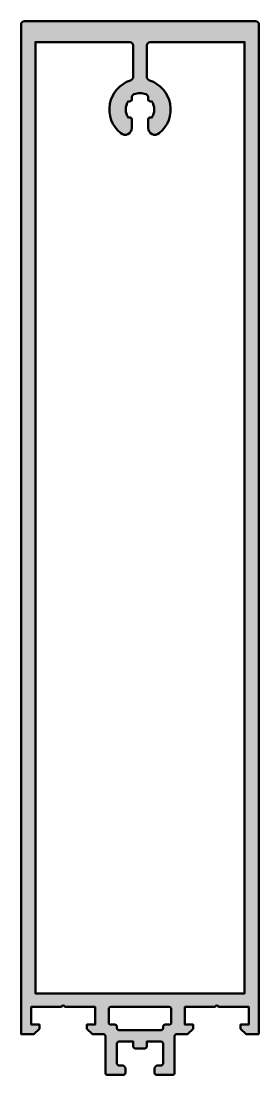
# Model space of a CAD drawing. Extents: x -18 to 18, y -6 to 149.
import ezdxf

# ---------------------------------------------------------------- set-up
doc = ezdxf.new("R2010")
doc.units = 0
doc.layers.add('0S-Alu contour', color=7, linetype='Continuous', lineweight=50)
doc.layers.add('0S-Alu hatch', color=252, linetype='Continuous', lineweight=25)

# ---------------------------------------------------------------- blocks, each defined once
blk = doc.blocks.new('434220__2B2957D5_505C_492D_BA0B_61D69E441BB4_')
at = {"layer": '0S-Alu hatch'}
h = blk.add_hatch(color=256, dxfattribs=at)
edge = h.paths.add_edge_path()
edge.add_line((17.5, 0), (15.6, 0))
edge.add_line((15.6, 0), (14.8, 0.8000000000000113))
edge.add_line((14.8, 0.8000000000000113), (14.8, 1.400000000000005))
edge.add_line((14.8, 1.400000000000005), (16, 1.400000000000005))
edge.add_line((16, 1.400000000000005), (16, 4))
edge.add_line((16, 4), (11.55, 4))
edge.add_arc((11.3, 3.943749999999994), 0.2562499999999995, 12.6803834918211, 167.3196165081789)
edge.add_line((11.05, 4), (6.599999999999997, 4))
edge.add_line((6.599999999999997, 4), (6.599999999999997, 1.400000000000005))
edge.add_line((6.599999999999997, 1.400000000000005), (7.799999999999997, 1.400000000000005))
edge.add_line((7.799999999999997, 1.400000000000005), (7.799999999999997, 0.8000000000000113))
edge.add_line((7.799999999999997, 0.8000000000000113), (6.999999999999996, 0))
edge.add_line((6.999999999999996, 0), (5.399999999999996, 0))
edge.add_arc((5.400000000000002, -0.3000000000000114), 0.3000000000000114, 90.00000000000102, 180)
edge.add_line((5.09999999999999, -0.3000000000000114), (5.099999999999999, -5.699999999999988))
edge.add_ellipse((4.799999999999998, -5.699999999999999), major_axis=(-0.3000000000000007, 0), ratio=1, start_angle=89.99999999999898, end_angle=180, ccw=False)
edge.add_line((4.799999999999993, -6), (2.449999999999999, -6))
edge.add_ellipse((2.450000000000005, -5.699999999999989), major_axis=(-0.3000000000000104, 0), ratio=1, start_angle=0, end_angle=89.9999999999988, ccw=False)
edge.add_line((2.149999999999995, -5.699999999999988), (2.149999999999998, -5.099999999999994))
edge.add_ellipse((2.649999999999997, -5.099999999999993), major_axis=(-0.4999999999999992, 0), ratio=1, start_angle=269.9999999999999, end_angle=360, ccw=False)
edge.add_line((2.649999999999998, -4.599999999999994), (3.100000000000001, -4.599999999999994))
edge.add_arc((3.100000000000008, -4.299999999999982), 0.3000000000000114, 269.9999999999986, 360)
edge.add_line((3.400000000000019, -4.299999999999982), (3.4, -1.400000000000005))
edge.add_arc((3.099999999999994, -1.400000000000005), 0.300000000000006, 0, 90)
edge.add_line((3.099999999999994, -1.099999999999999), (1, -1.099999999999994))
edge.add_line((1, -1.099999999999994), (1, -1.800000000000011))
edge.add_ellipse((0.7000000000000043, -1.79999999999997), major_axis=(-0.2999999999999957, 0), ratio=1, start_angle=90.00000000000108, end_angle=180, ccw=False)
edge.add_line((0.70000000000001, -2.099999999999965), (-0.6999999999999993, -2.099999999999994))
edge.add_ellipse((-0.7000000000000102, -1.799999999999983), major_axis=(-0.3000000000000109, 0), ratio=1, start_angle=0, end_angle=90.0000000000021, ccw=False)
edge.add_line((-1.000000000000021, -1.799999999999982), (-1, -1.099999999999994))
edge.add_line((-1, -1.099999999999994), (-3.100000000000001, -1.099999999999994))
edge.add_arc((-3.099999999999994, -1.400000000000005), 0.3000000000000114, 90.00000000000136, 180)
edge.add_line((-3.400000000000005, -1.400000000000005), (-3.399999999999998, -4.300000000000011))
edge.add_arc((-3.100000000000008, -4.299999999999982), 0.29999999999999, 180, 270)
edge.add_line((-3.100000000000008, -4.599999999999972), (-2.649999999999998, -4.599999999999994))
edge.add_ellipse((-2.649999999999997, -5.099999999999993), major_axis=(-0.4999999999999992, 0), ratio=1, start_angle=180, end_angle=270.0000000000001, ccw=False)
edge.add_line((-2.149999999999998, -5.099999999999994), (-2.149999999999998, -5.699999999999988))
edge.add_ellipse((-2.449999999999997, -5.700000000000001), major_axis=(-0.2999999999999989, 0), ratio=1, start_angle=89.99999999999898, end_angle=180, ccw=False)
edge.add_line((-2.450000000000002, -6), (-4.8, -6))
edge.add_ellipse((-4.799999999999997, -5.699999999999988), major_axis=(-0.3000000000000114, 0), ratio=1, start_angle=0, end_angle=89.99999999999937, ccw=False)
edge.add_line((-5.100000000000008, -5.699999999999988), (-5.099999999999997, -0.3000000000000114))
edge.add_arc((-5.400000000000005, -0.3000000000000114), 0.3000000000000078, 0, 90)
edge.add_line((-5.400000000000005, -3.6e-15), (-6.999999999999996, 0))
edge.add_line((-6.999999999999996, 0), (-7.799999999999997, 0.8000000000000113))
edge.add_line((-7.799999999999997, 0.8000000000000113), (-7.799999999999997, 1.400000000000005))
edge.add_line((-7.799999999999997, 1.400000000000005), (-6.599999999999997, 1.400000000000005))
edge.add_line((-6.599999999999997, 1.400000000000005), (-6.599999999999997, 4))
edge.add_line((-6.599999999999997, 4), (-11.05, 4))
edge.add_arc((-11.29999999999999, 3.943749999999994), 0.2562499999999978, 12.68038349182122, 167.3196165081787)
edge.add_line((-11.54999999999999, 4), (-16, 4))
edge.add_line((-16, 4), (-16, 1.400000000000005))
edge.add_line((-16, 1.400000000000005), (-14.79999999999999, 1.400000000000005))
edge.add_line((-14.79999999999999, 1.400000000000005), (-14.79999999999999, 0.8000000000000113))
edge.add_line((-14.79999999999999, 0.8000000000000113), (-15.6, 0))
edge.add_line((-15.6, 0), (-17.5, 0))
edge.add_line((-17.5, 0), (-17.5, 148.5))
edge.add_ellipse((-17, 148.5), major_axis=(-0.4999999999999965, 0), ratio=1, start_angle=269.9999999999996, end_angle=360, ccw=False)
edge.add_line((-17, 149), (17, 149))
edge.add_ellipse((17, 148.5), major_axis=(-0.5, 0), ratio=1, start_angle=180, end_angle=270.0000000000004, ccw=False)
edge.add_line((17.5, 148.5), (17.5, 0))
edge = h.paths.add_edge_path()
edge.add_ellipse((-7.1e-15, 136), major_axis=(-4.500000000020579, 0), ratio=1, start_angle=-71.71611005959238, end_angle=51.055196405904326, ccw=False)
edge.add_arc((-1.600000000007337, 140.8425200051435), 0.6000000000027566, 288.2838899404072, 360)
edge.add_line((-1.000000000004583, 140.8425200051435), (-1.000000000004583, 145.400000000043))
edge.add_arc((-1.500000000006863, 145.400000000043), 0.500000000002281, 0, 90.00000000000081)
edge.add_line((-1.50000000000687, 145.9000000000453), (-15.39999999999998, 145.9))
edge.add_line((-15.39999999999998, 145.9), (-15.4, 6))
edge.add_line((-15.4, 6), (15.40000000000001, 6))
edge.add_line((15.40000000000001, 6), (15.39999999999998, 145.9))
edge.add_line((15.39999999999998, 145.9), (1.50000000000686, 145.9000000000453))
edge.add_arc((1.50000000000686, 145.400000000043), 0.5000000000022738, 90, 180)
edge.add_line((1.000000000004583, 145.400000000043), (1.000000000004583, 140.8425200051435))
edge.add_arc((1.600000000007334, 140.8425200051435), 0.6000000000027513, 180, 251.7161100595942)
edge.add_ellipse((1.07e-14, 136), major_axis=(-4.500000000020591, 0), ratio=1, start_angle=128.9448035940955, end_angle=251.71611005959238, ccw=False)
edge.add_ellipse((2.200000000010076, 133.2778684822243), major_axis=(-1.000000000004577, 0), ratio=1, start_angle=0, end_angle=128.9448035940951, ccw=False)
edge.add_line((1.200000000005495, 133.2778684822243), (1.2000000000055, 134.5303061543233))
edge.add_ellipse((1.500000000006911, 134.5303061543233), major_axis=(-0.300000000001411, 0), ratio=1, start_angle=229.6807351609697, end_angle=360, ccw=False)
edge.add_arc((1.07e-14, 136), 2.100000000009604, 323.7767789191129, 396.2232210808883)
edge.add_ellipse((1.500000000006862, 137.4696938456766), major_axis=(-0.3000000000013773, 0), ratio=1, start_angle=0, end_angle=130.3192648390391, ccw=False)
edge.add_line((1.200000000005488, 137.4696938456766), (1.200000000005491, 137.7663521732737))
edge.add_arc((0.7000000000032003, 137.7663521732737), 0.5000000000022915, 0, 68.38172757784126)
edge.add_arc((0, 136), 2.400000000010983, 68.38172757784174, 111.6182724221582)
edge.add_arc((-0.7000000000032003, 137.7663521732737), 0.5000000000022949, 111.6182724221584, 180)
edge.add_line((-1.200000000005495, 137.7663521732737), (-1.20000000000549, 137.4696938456766))
edge.add_ellipse((-1.500000000006867, 137.4696938456766), major_axis=(-0.3000000000013773, 0), ratio=1, start_angle=49.680735160962, end_angle=180, ccw=False)
edge.add_arc((7.1e-15, 136), 2.100000000009619, 143.7767789191113, 216.223221080888)
edge.add_ellipse((-1.500000000006863, 134.5303061543233), major_axis=(-0.3000000000013792, 0), ratio=1, start_angle=180, end_angle=310.3192648390393, ccw=False)
edge.add_line((-1.200000000005488, 134.5303061543233), (-1.200000000005489, 133.2778684822243))
edge.add_ellipse((-2.200000000010071, 133.2778684822243), major_axis=(-1.000000000004581, 0), ratio=1, start_angle=51.0551964059041, end_angle=180, ccw=False)
edge = h.paths.add_edge_path()
edge.add_line((3.699999999999999, 1.400000000000005), (4.299999999999991, 1.400000000000005))
edge.add_arc((4.3, 1.700000000000017), 0.3000000000000114, 269.9999999999983, 360)
edge.add_line((4.59999999999999, 1.699999999999988), (4.599999999999996, 3.699999999999988))
edge.add_arc((4.29999999999999, 3.699999999999988), 0.300000000000006, 0, 89.99999999999864)
edge.add_line((4.299999999999997, 4), (-4.29999999999999, 4))
edge.add_arc((-4.29999999999999, 3.699999999999988), 0.3000000000000114, 90, 180)
edge.add_line((-4.599999999999997, 3.699999999999988), (-4.599999999999997, 1.700000000000017))
edge.add_arc((-4.300000000000004, 1.700000000000017), 0.2999999999999936, 180, 270.0000000000013)
edge.add_line((-4.299999999999997, 1.400000000000005), (-3.700000000000002, 1.400000000000005))
edge.add_ellipse((-3.700000000000002, 1.099999999999994), major_axis=(-0.3000000000000114, 0), ratio=1, start_angle=180, end_angle=270, ccw=False)
edge.add_line((-3.399999999999998, 1.099999999999994), (-3.399999999999998, 0.9000000000000056))
edge.add_arc((-3.099999999999994, 0.9000000000000056), 0.3000000000000043, 180, 269.9999999999986)
edge.add_line((-3.100000000000001, 0.5999999999999944), (3.099999999999994, 0.5999999999999944))
edge.add_arc((3.099999999999994, 0.9000000000000056), 0.3000000000000114, 270, 360)
edge.add_line((3.4, 0.9000000000000056), (3.399999999999993, 1.099999999999994))
edge.add_ellipse((3.700000000000004, 1.099999999999994), major_axis=(-0.3000000000000114, 0), ratio=1, start_angle=270.000000000001, end_angle=360, ccw=False)
at = {"layer": '0S-Alu contour', "color": 7}
for points in [[(-17, 149), (17, 149)], [(-11.54999999999999, 4), (-16, 4), (-16, 1.400000000000005), (-14.79999999999999, 1.400000000000005), (-14.79999999999999, 0.8000000000000113), (-15.6, 0), (-17.5, 0), (-17.5, 148.5)], [(17.5, 148.5), (17.5, 0)], [(-1.50000000000687, 145.9000000000453), (-15.39999999999998, 145.9), (-15.4, 6), (15.40000000000001, 6), (15.39999999999998, 145.9), (1.50000000000686, 145.9000000000453)], [(-1.000000000004583, 140.8425200051435), (-1.000000000004583, 145.400000000043)], [(1.000000000004583, 145.400000000043), (1.000000000004583, 140.8425200051435)], [(-1.200000000005495, 137.7663521732737), (-1.20000000000549, 137.4696938456766)], [(1.200000000005488, 137.4696938456766), (1.200000000005491, 137.7663521732737)], [(-1.200000000005488, 134.5303061543233), (-1.200000000005489, 133.2778684822243)], [(1.200000000005495, 133.2778684822243), (1.2000000000055, 134.5303061543233)], [(-5.400000000000005, -3.6e-15), (-6.999999999999996, 0), (-7.799999999999997, 0.8000000000000113), (-7.799999999999997, 1.400000000000005), (-6.599999999999997, 1.400000000000005), (-6.599999999999997, 4), (-11.05, 4)], [(-4.599999999999997, 3.699999999999988), (-4.599999999999997, 1.700000000000017)], [(4.299999999999997, 4), (-4.29999999999999, 4)], [(4.59999999999999, 1.699999999999988), (4.599999999999996, 3.699999999999988)], [(11.05, 4), (6.599999999999997, 4), (6.599999999999997, 1.400000000000005), (7.799999999999997, 1.400000000000005), (7.799999999999997, 0.8000000000000113), (6.999999999999996, 0), (5.399999999999996, 0)], [(17.5, 0), (15.6, 0), (14.8, 0.8000000000000113), (14.8, 1.400000000000005), (16, 1.400000000000005), (16, 4), (11.55, 4)], [(-4.299999999999997, 1.400000000000005), (-3.700000000000002, 1.400000000000005)], [(-3.399999999999998, 1.099999999999994), (-3.399999999999998, 0.9000000000000056)], [(-3.100000000000001, 0.5999999999999944), (3.099999999999994, 0.5999999999999944)], [(3.4, 0.9000000000000056), (3.399999999999993, 1.099999999999994)], [(3.699999999999999, 1.400000000000005), (4.299999999999991, 1.400000000000005)], [(-5.100000000000008, -5.699999999999988), (-5.099999999999997, -0.3000000000000114)], [(-3.400000000000005, -1.400000000000005), (-3.399999999999998, -4.300000000000011)], [(-1.000000000000021, -1.799999999999982), (-1, -1.099999999999994), (-3.100000000000001, -1.099999999999994)], [(3.099999999999994, -1.099999999999999), (1, -1.099999999999994), (1, -1.800000000000011)], [(3.400000000000019, -4.299999999999982), (3.4, -1.400000000000005)], [(5.09999999999999, -0.3000000000000114), (5.099999999999999, -5.699999999999988)], [(0.70000000000001, -2.099999999999965), (-0.6999999999999993, -2.099999999999994)], [(-3.100000000000008, -4.599999999999972), (-2.649999999999998, -4.599999999999994)], [(2.649999999999998, -4.599999999999994), (3.100000000000001, -4.599999999999994)], [(-2.450000000000002, -6), (-4.8, -6)], [(-2.149999999999998, -5.099999999999994), (-2.149999999999998, -5.699999999999988)], [(2.149999999999995, -5.699999999999988), (2.149999999999998, -5.099999999999994)], [(4.799999999999993, -6), (2.449999999999999, -6)]]:
    blk.add_lwpolyline(points, dxfattribs=at)
at = {"layer": '0S-Alu contour', "color": 7, "extrusion": (0, 0, -1)}
for centre, radius, start, end in [((17, 148.5), 0.4999999999999965, 0, 90.0000000000004), ((-17, 148.5), 0.5, 89.99999999999959, 180), ((7.1e-15, 136), 4.500000000020579, 308.9448035940957, 71.71611005959247), ((-1.07e-14, 136), 4.500000000020591, 108.2838899404076, 231.0551964059045), ((1.500000000006867, 137.4696938456766), 0.3000000000013774, 180, 310.319264839038), ((-1.500000000006862, 137.4696938456766), 0.3000000000013774, 229.6807351609609, 0), ((1.500000000006863, 134.5303061543233), 0.3000000000013792, 49.68073516096072, 180), ((-1.500000000006911, 134.5303061543233), 0.300000000001411, 0, 130.3192648390303), ((2.200000000010071, 133.2778684822243), 1.000000000004581, 180, 308.9448035940959), ((-2.200000000010076, 133.2778684822243), 1.000000000004577, 231.0551964059049, 0), ((3.700000000000002, 1.099999999999994), 0.3000000000000114, 90, 180), ((-3.700000000000004, 1.099999999999994), 0.3000000000000114, 0, 89.99999999999898), ((0.7000000000000102, -1.799999999999983), 0.3000000000000109, 269.9999999999979, 0), ((-0.7000000000000043, -1.79999999999997), 0.2999999999999957, 180, 269.9999999999989), ((2.649999999999997, -5.099999999999993), 0.4999999999999992, 89.99999999999991, 180), ((-2.649999999999997, -5.099999999999993), 0.4999999999999992, 0, 90.0000000000001), ((4.799999999999997, -5.699999999999988), 0.3000000000000114, 270.0000000000007, 0), ((2.449999999999997, -5.700000000000001), 0.2999999999999989, 180, 270.000000000001), ((-2.450000000000005, -5.699999999999989), 0.3000000000000105, 270.0000000000013, 0), ((-4.799999999999998, -5.699999999999999), 0.3000000000000007, 180, 270.000000000001)]:
    blk.add_arc(centre, radius, start, end, dxfattribs=at)
at = {"layer": '0S-Alu contour', "color": 7}
for centre, radius, start, end in [((-1.500000000006863, 145.400000000043), 0.500000000002281, 0, 90.00000000000081), ((1.50000000000686, 145.400000000043), 0.5000000000022738, 90, 180), ((-1.600000000007337, 140.8425200051435), 0.6000000000027566, 288.2838899404072, 0), ((1.600000000007334, 140.8425200051435), 0.6000000000027513, 180, 251.7161100595942), ((-0.7000000000032003, 137.7663521732737), 0.5000000000022949, 111.6182724221584, 180), ((0, 136), 2.400000000010983, 68.38172757784174, 111.6182724221582), ((0.7000000000032003, 137.7663521732737), 0.5000000000022915, 0, 68.38172757784126), ((7.1e-15, 136), 2.100000000009619, 143.7767789191113, 216.223221080888), ((1.07e-14, 136), 2.100000000009604, 323.7767789191129, 36.22322108088831), ((-11.29999999999999, 3.943749999999994), 0.2562499999999978, 12.68038349182122, 167.3196165081787), ((-4.29999999999999, 3.699999999999988), 0.3000000000000114, 90, 180), ((4.29999999999999, 3.699999999999988), 0.300000000000006, 0, 89.99999999999864), ((11.3, 3.943749999999994), 0.2562499999999995, 12.6803834918211, 167.3196165081789), ((-4.300000000000004, 1.700000000000017), 0.2999999999999936, 180, 270.0000000000013), ((4.3, 1.700000000000017), 0.3000000000000114, 269.9999999999983, 0), ((-3.099999999999994, 0.9000000000000056), 0.3000000000000043, 180, 269.9999999999986), ((3.099999999999994, 0.9000000000000056), 0.3000000000000114, 270, 0), ((5.400000000000002, -0.3000000000000114), 0.3000000000000114, 90.00000000000102, 180), ((-5.400000000000005, -0.3000000000000114), 0.3000000000000078, 0, 90), ((-3.099999999999994, -1.400000000000005), 0.3000000000000114, 90.00000000000136, 180), ((3.099999999999994, -1.400000000000005), 0.300000000000006, 0, 90), ((-3.100000000000008, -4.299999999999982), 0.29999999999999, 180, 270), ((3.100000000000008, -4.299999999999982), 0.3000000000000114, 269.9999999999986, 0)]:
    blk.add_arc(centre, radius, start, end, dxfattribs=at)
blk = doc.blocks.new('434220__9743CCDE_0657_433C_9903_ED3ECC7BFDAF_')
at = {"layer": '0S-Alu contour', "color": 7}
blk.add_blockref('434220__2B2957D5_505C_492D_BA0B_61D69E441BB4_', (0, 0), dxfattribs=at)

msp = doc.modelspace()

# ---------------------------------------------------------------- block references
at = {"layer": '0S-Alu contour', "color": 7}
msp.add_blockref('434220__9743CCDE_0657_433C_9903_ED3ECC7BFDAF_', (0, 0), dxfattribs=at)

doc.saveas('drawing.dxf')
